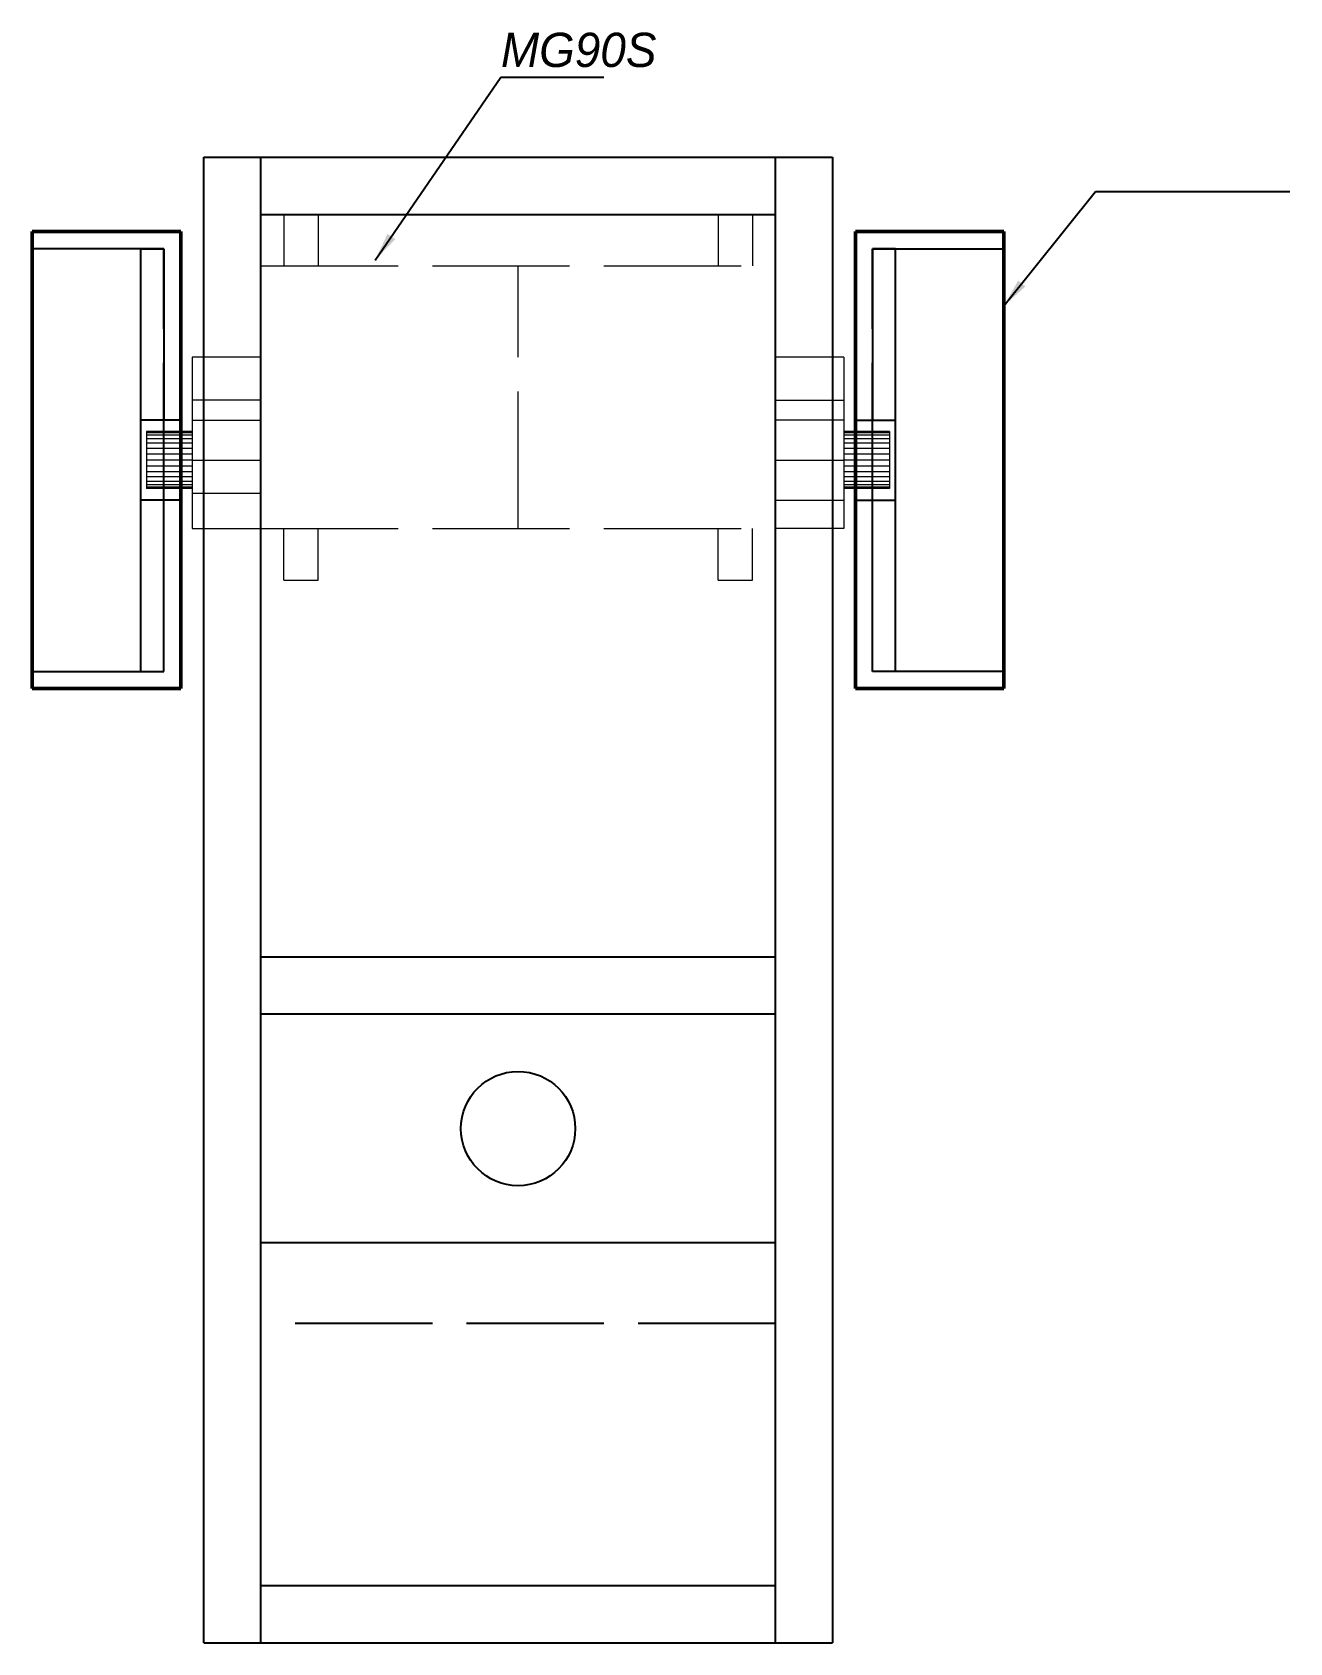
# Model space of a CAD drawing. Header units: millimetres. Extents: x -130 to 350, y -340 to 287.
# Drawn here: x -130 to -20, y -177 to -36.1 of the extents above; entities that cross this region are included whole.
import ezdxf
from ezdxf.enums import TextEntityAlignment as Align

# ---------------------------------------------------------------- set-up
doc = ezdxf.new("R2010")
doc.units = ezdxf.units.MM
doc.linetypes.add('ACAD_ISO02W100', pattern=[15, 12, -3])
for name, color, linetype, lineweight, true_color in [('kotirne', 4, 'Continuous', 13, 0x00ffff), ('nevidni', 252, 'ACAD_ISO02W100', 25, 0xa0a0a4), ('penjen', 7, 'Continuous', 25, 0x000000), ('servo', 54, 'Continuous', 13, 0x808000), ('servoroka', 134, 'Continuous', 25, 0x008080), ('Zamasek', 2, 'Continuous', 50, 0xffff00)]:
    doc.layers.add(name, color=color, linetype=linetype, lineweight=lineweight, true_color=true_color)
doc.styles.get("Standard").update_dxf_attribs({"font": ''})
doc.styles.add('textstyle16', font='')
doc.styles.get('Standard').set_extended_font_data('txt')
doc.styles.get('textstyle16').set_extended_font_data('osifont', italic=True)
doc.dimstyles.get("Standard").update_dxf_attribs({"dimtxt": 2.5, "dimasz": 2.5, "dimexe": 1.25, "dimexo": 0.625, "dimtad": 1, "dimtxsty": 'Standard', "dimcen": 2.5, "dimadec": 0, "dimazin": 0, "dimtfac": 1, "dimtmove": 0, "dimatfit": 3, "dimfxl": 1, "dimarcsym": 0})

msp = doc.modelspace()

# ---------------------------------------------------------------- linework, layer by layer
at = {"layer": 'nevidni'}
for p, q in [((-118.5, -55), (-130, -55)), ((-118.5, -92), (-118.5, -55)), ((-56.5, -92), (-56.5, -55)), ((-56.5, -55), (-45, -55)), ((-130, -92), (-118.5, -92)), ((-45, -92), (-56.5, -92)), ((-65, -149.07), (-110, -149.07))]:
    msp.add_line(p, q, dxfattribs=at)
at = {"layer": 'penjen'}
for p, q in [((-115, -177), (-115, -47)), ((-115, -47), (-60, -47)), ((-110, -177), (-110, -47)), ((-65, -47), (-65, -177)), ((-60, -47), (-60, -177)), ((-110, -52), (-65, -52)), ((-65, -117), (-110, -117)), ((-65, -122), (-110, -122)), ((-65, -142), (-110, -142)), ((-110, -172), (-65, -172)), ((-115, -177), (-60, -177))]:
    msp.add_line(p, q, dxfattribs=at)
msp.add_circle((-87.5, -132), 5, dxfattribs=at)
at = {"layer": 'servo', "linetype": 'ACAD_ISO02W100'}
for p, q in [((-108, -52), (-108, -56.5)), ((-108, -52), (-105, -52)), ((-105, -52), (-105, -56.5)), ((-70, -52), (-70, -56.5)), ((-70, -52), (-67, -52)), ((-67, -52), (-67, -56.5)), ((-110, -56.5), (-65, -56.5)), ((-110, -64.5), (-110, -56.5)), ((-87.5, -79.5), (-87.5, -56.5)), ((-65, -64.5), (-65, -56.5)), ((-110, -64.5), (-110, -79.5)), ((-65, -64.5), (-65, -79.5)), ((-110, -79.5), (-65, -79.5)), ((-108, -84), (-108, -79.5)), ((-105, -84), (-105, -79.5)), ((-70, -84), (-70, -79.5)), ((-67, -84), (-67, -79.5)), ((-108, -84), (-105, -84)), ((-70, -84), (-67, -84))]:
    msp.add_line(p, q, dxfattribs=at)
at = {"layer": 'servo'}
for p, q in [((-116, -64.5), (-116, -79.5)), ((-110, -64.5), (-116, -64.5)), ((-59, -64.5), (-65, -64.5)), ((-59, -64.5), (-59, -79.5)), ((-110, -68.25), (-116, -68.25)), ((-65, -68.25), (-59, -68.25)), ((-116, -70), (-110, -70)), ((-59, -70), (-65, -70)), ((-120, -71), (-120, -76)), ((-116, -71), (-120, -71)), ((-116, -71.01), (-120, -71.01)), ((-116, -71.12), (-120, -71.12)), ((-116, -71.33), (-120, -71.33)), ((-116, -71.64), (-120, -71.64)), ((-55, -71), (-59, -71)), ((-55, -71.01), (-59, -71.01)), ((-55, -71.12), (-59, -71.12)), ((-55, -71.33), (-59, -71.33)), ((-55, -71.64), (-59, -71.64)), ((-55, -71), (-55, -76)), ((-116, -72.03), (-120, -72.03)), ((-116, -72.48), (-120, -72.48)), ((-116, -72.48), (-120, -72.48)), ((-116, -72.98), (-120, -72.98)), ((-55, -72.03), (-59, -72.03)), ((-55, -72.48), (-59, -72.48)), ((-55, -72.48), (-59, -72.48)), ((-55, -72.98), (-59, -72.98)), ((-116, -73.5), (-120, -73.5)), ((-116, -74.02), (-120, -74.02)), ((-116, -74.52), (-120, -74.52)), ((-116, -73.5), (-110, -73.5)), ((-65, -73.5), (-59, -73.5)), ((-55, -73.5), (-59, -73.5)), ((-55, -74.02), (-59, -74.02)), ((-55, -74.52), (-59, -74.52)), ((-116, -74.97), (-120, -74.97)), ((-116, -75.36), (-120, -75.36)), ((-116, -75.67), (-120, -75.67)), ((-116, -75.88), (-120, -75.88)), ((-116, -75.99), (-120, -75.99)), ((-116, -76), (-120, -76)), ((-55, -74.97), (-59, -74.97)), ((-55, -75.36), (-59, -75.36)), ((-55, -75.67), (-59, -75.67)), ((-55, -75.88), (-59, -75.88)), ((-55, -75.99), (-59, -75.99)), ((-55, -76), (-59, -76)), ((-116, -76.4), (-110, -76.4)), ((-65, -77), (-59, -77)), ((-116, -79.5), (-110, -79.5)), ((-59, -79.5), (-65, -79.5))]:
    msp.add_line(p, q, dxfattribs=at)
at = {"layer": 'servoroka'}
for p, q in [((-120.5, -92), (-120.5, -55)), ((-120.5, -55), (-118.5, -55)), ((-118.5, -55), (-118.5, -70)), ((-54.5, -55), (-56.5, -55)), ((-56.5, -55), (-56.5, -70)), ((-54.5, -92), (-54.5, -55)), ((-117, -70), (-120.5, -70)), ((-117, -77), (-117, -70)), ((-58, -70), (-54.5, -70)), ((-58, -77), (-58, -70)), ((-117, -77), (-120.5, -77)), ((-118.5, -92), (-118.5, -77)), ((-58, -77), (-54.5, -77)), ((-56.5, -92), (-56.5, -77)), ((-120.5, -92), (-118.5, -92)), ((-54.5, -92), (-56.5, -92))]:
    msp.add_line(p, q, dxfattribs=at)
at = {"layer": 'Zamasek'}
for p, q in [((-117, -53.5), (-130, -53.5)), ((-130, -53.5), (-130, -55)), ((-117, -93.5), (-117, -53.5)), ((-58, -93.5), (-58, -53.5)), ((-58, -53.5), (-45, -53.5)), ((-45, -53.5), (-45, -55)), ((-130, -92), (-130, -55)), ((-45, -92), (-45, -55)), ((-130, -93.5), (-130, -92)), ((-45, -92), (-45, -93.5)), ((-130, -93.5), (-117, -93.5)), ((-45, -93.5), (-58, -93.5))]:
    msp.add_line(p, q, dxfattribs=at)

# ---------------------------------------------------------------- texts
at = {"layer": 'kotirne', "style": 'textstyle16'}
msp.add_text('MG90S', height=3, dxfattribs=at).set_placement((-89, -40), align=Align.BOTTOM_LEFT)

# ---------------------------------------------------------------- leaders
at = {"layer": 'kotirne'}
for points in [[(-100, -56), (-89, -40), (-80, -40)], [(-45, -60), (-37, -50), (-20, -50)]]:
    msp.add_leader(points, dimstyle='Standard', override={"dimscale": 1}, dxfattribs=at)

doc.saveas('drawing.dxf')
